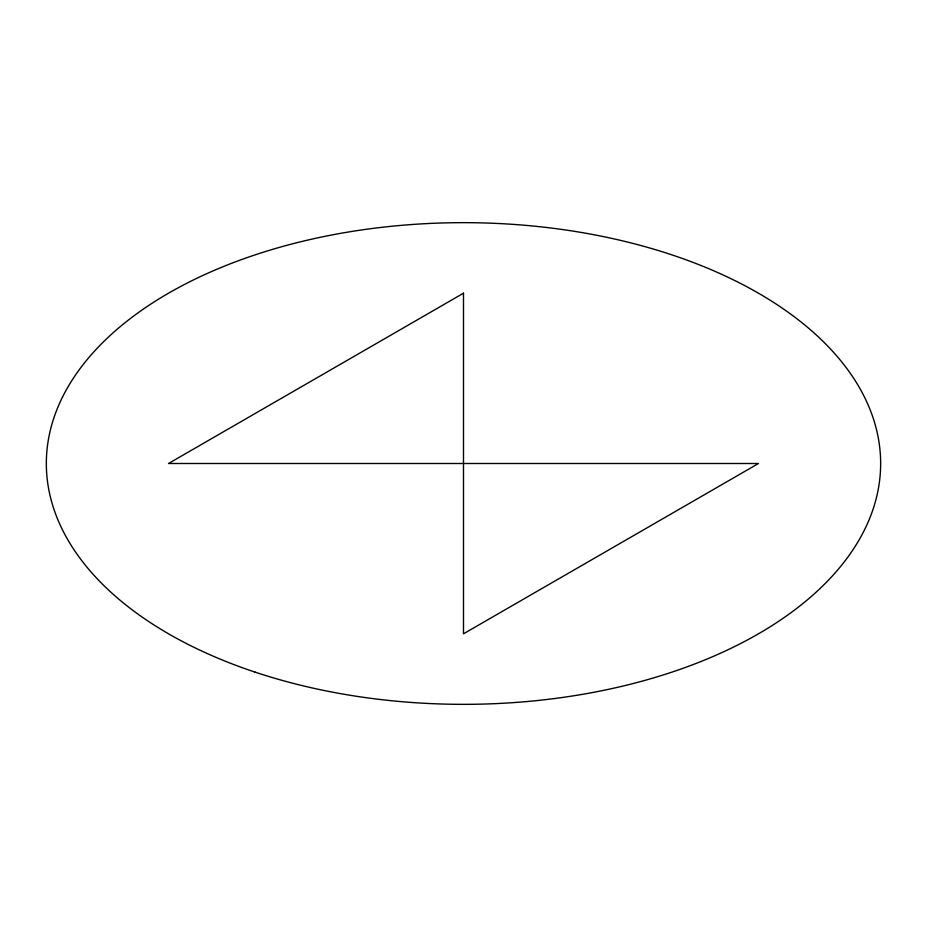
<?xml version="1.0" encoding="UTF-8"?>
<svg xmlns="http://www.w3.org/2000/svg" width="927" height="927" viewBox="0 0 927 927"><rect width="100%" height="100%" fill="white"/><g stroke="black" fill="none" stroke-linecap="round" stroke-linejoin="round"><path stroke-width="1.39" d="M463.5 293.199L168.529 463.5L758.471 463.5L463.5 633.801L463.5 293.199M254.925 672.075A417.15 240.835 0 0 0 880.65 463.5A417.15 240.835 0 0 0 254.925 254.925A417.15 240.835 0 0 0 254.925 672.075"/></g></svg>
